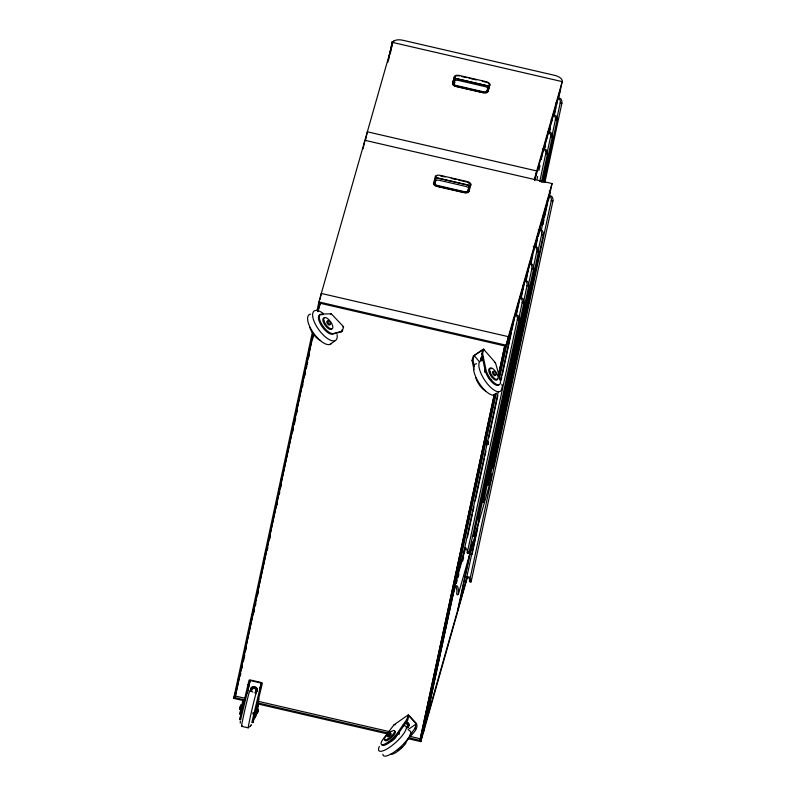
<?xml version="1.0" encoding="UTF-8"?>
<svg xmlns="http://www.w3.org/2000/svg" width="796" height="796" viewBox="0 0 796 796"><rect width="100%" height="100%" fill="white"/><g stroke="black" fill="none" stroke-linecap="round" stroke-linejoin="round"><path stroke-width="1.19" d="M487.789 443.561L487.659 444.606L488.117 442.815M487.65 443.909L487.669 444.447L487.928 443.591M488.177 441.69L488.157 442.297M488.326 441.73L488.077 442.059M317.067 310.43L318.888 301.943L392.796 42.467L391.692 42.208L392.796 42.467A9.094 4.418 12.1 0 1 402.866 40.258L554.553 75.322A9.094 4.418 12.1 0 1 562.195 81.62L558.553 98.595M517.42 319.375L467.242 552.902L467.958 553.489L468.904 553.29L519.002 320.091A20.218 9.821 12.1 0 0 517.977 315.674A1.562 0.756 12.1 0 0 516.803 315.047L514.843 314.599M551.349 200.274L469.441 581.488L470.157 582.075L471.103 581.876L552.931 200.99A20.218 9.821 12.1 0 0 551.907 196.562A1.562 0.756 12.1 0 0 550.732 195.945L548.772 195.488M243.904 701.445L243.337 703.087M240.76 719.395L240.77 719.922M258.392 709.226L258.004 711.166M240.352 721.285L240.273 723.126M434.715 183.11L434.686 183.339A3.413 1.652 12.1 0 0 437.153 185.369L464.585 191.717A3.413 1.652 12.1 0 0 467.839 191L469.461 185.408L436.248 177.727L434.576 183.826A3.413 1.652 12.1 0 0 437.044 185.856L437.511 185.985M468.804 188.811L468.834 188.582A3.413 1.652 12.1 0 0 466.366 186.543L438.934 180.204A3.413 1.652 12.1 0 0 435.681 180.921L434.686 184.304M487.789 444.098L487.968 442.457M240.85 718.778L250.153 680.51L261.227 683.067L259.486 691.157M255.168 712.947L255.536 711.166L255.287 712.689M256.322 712.908L256.521 711.982M256.979 705.734L257.207 704.341L254.153 717.514L254.849 715.087M487.789 443.939L487.928 443.302M488.296 441.959L488.426 441.282L487.898 443.093M242.481 702.938L242.8 700.938L239.725 714.231L240.024 713.375M240.959 713.554L242.193 707.763M323.096 314.599L320.728 314.689A11.651 4.696 53.6 0 0 321.017 325.017A11.651 4.696 53.6 0 0 332.43 334.181L341.524 331.763L342.36 331.146L343.583 326.768L331.206 313.743L330.818 314.301M488.376 441.621L488.097 442.845M488.018 442.556L488.147 442.009L487.968 442.815M491.401 427.124L491.57 426.308M240.909 708.908L241.636 705.803M243.377 700.609L233.726 698.371L312.38 332.25M236.402 688.659L236.929 686.232M237.447 683.804L238.492 678.958M249.944 625.616L250.471 623.188M250.989 620.761L252.81 612.283M253.337 609.855L254.372 605M264.272 558.931L264.789 556.513M265.317 554.086L266.352 549.24M278.859 491.042L279.903 486.197M281.197 480.137L282.242 475.282M293.187 424.368L294.221 419.522M297.087 406.179L298.132 401.333M306.729 361.324L307.763 356.479M309.067 350.419L310.112 345.564M320.012 299.495L321.305 293.435L508.425 336.688L499.44 378.468M244.7 699.893L235.039 697.654L313.266 333.514M317.962 311.664L319.783 303.167L504.684 345.912L498.425 375.045M235.039 697.654L313.196 334.35M318.151 311.286L319.982 302.788M240.322 675.834L240.84 673.416M241.885 668.57L242.402 666.153M243.447 661.307L244.74 655.257M245.785 650.412L246.302 647.994M253.844 612.88L254.362 610.462M255.407 605.617L255.924 603.199M257.745 594.721L258.262 592.304M267.366 549.927L267.894 547.509M276.948 505.361L277.476 502.903M279.287 494.465L279.814 491.988M280.849 487.202L281.376 484.724M292.809 431.502L293.356 428.974M294.371 424.228L295.694 418.059M296.739 413.214L297.256 410.786M302.44 386.697L302.958 384.269M304.778 375.792L305.336 373.225M306.341 368.528L306.858 366.11M307.156 364.737L307.674 362.309M308.719 357.464L309.236 355.046M312.619 339.285L313.146 336.857M319.863 305.565L320.39 303.137M363.105 148.792L364.936 140.305L552.046 183.558L548.543 199.816M365.533 140.285L367.354 131.798L536.753 170.951L534.663 180.652M247.427 693.216L250.153 680.51M387.891 62.118L392.169 42.606L388.528 59.581M390.259 53.76L392.348 44.059L391.791 43.929M257.506 708.768L258.312 704.599L256.411 711.873M455.153 78.336L488.376 86.008L455.153 78.336L453.591 83.948A3.413 1.652 12.1 0 0 456.058 85.978L483.5 92.316M436.248 177.727L469.461 185.408M537.111 178.981L537.628 176.553M538.932 170.503L539.977 165.658M541.27 159.608L543.091 151.131M543.35 149.917L543.559 148.951M544.205 149.598L546.544 138.703M545.081 147.439L545.598 145.011M546.902 138.962L547.937 134.116M548.205 132.902L548.414 131.937M549.051 132.584L551.399 121.688M549.409 132.842L550.444 127.997M551.747 121.947L553.26 114.922M539.748 181.578L545.748 153.638M553.897 115.569L556.245 104.674M409.054 737.882L419.93 740.399L494.246 394.468M419.93 740.399L494.445 394.08M498.614 374.657L504.873 345.534M554.712 113.689L556.016 107.619M556.533 105.191L558.105 97.908M547.131 152.742L550.603 136.623M407.552 738.559L420.835 741.623L495.58 393.692M499.221 376.717L505.997 345.195L552.046 183.558M541.33 182.284L547.33 154.354A20.218 9.821 12.1 0 0 546.305 149.937A1.562 0.756 12.1 0 0 545.131 149.31L543.18 148.862M423.253 733.116L496.316 393.045M425.074 724.818L452.854 595.498L455.561 586.015M552.056 135.4L555.449 119.609M542.524 182.274L552.175 137.34A20.218 9.821 12.1 0 0 551.16 132.922A1.562 0.756 12.1 0 0 549.976 132.295L548.026 131.847M463.69 552.713L498.286 391.682M500.624 380.786L513.37 321.455L506.545 345.434M556.822 118.713L560.294 102.594M467.421 537.22L472.366 514.216M472.884 511.798L473.928 506.952M475.232 500.903L484.336 458.526M484.854 456.098L485.888 451.262M488.754 437.939L497.858 395.562M501.241 379.821L501.759 377.404M502.276 374.986L511.38 332.609M511.898 330.181L515.231 314.689M543.718 182.264L557.031 120.325A20.218 9.821 12.1 0 0 556.006 115.908A1.562 0.756 12.1 0 0 554.832 115.281L552.872 114.833M515.878 315.335L518.216 304.44L515.022 315.654M516.485 314.38L520.077 297.674M544.912 182.254L561.877 103.311A20.218 9.821 12.1 0 0 560.852 98.883A1.562 0.756 12.1 0 0 559.678 98.266L557.717 97.818M520.723 298.321L523.062 287.426L519.868 298.639M521.34 297.366L524.922 280.66M525.569 281.306L527.907 270.411L524.713 281.625M526.186 280.351L527.221 275.506M527.748 273.088L529.778 263.635M530.415 264.292L532.763 253.397L529.569 264.61M518.793 318.48L522.266 302.361M531.032 263.337L532.852 254.859M533.37 252.441L534.623 246.621M523.649 301.465L527.111 285.346M535.26 247.277L537.608 236.382L534.414 247.596M457.491 611.029L471.769 544.554M535.817 246.611L537.638 238.113M538.166 235.686L539.469 229.606M472.147 536.116L473.749 536.275L523.848 303.077A20.218 9.821 12.1 0 0 522.823 298.649A1.562 0.756 12.1 0 0 521.649 298.032L519.698 297.585M458.854 606.244L472.665 541.957M538.335 236.273L540.683 225.358M528.494 284.451L531.967 268.332M477.252 519.31L478.595 519.261L528.693 286.062A20.218 9.821 12.1 0 0 527.668 281.635A1.562 0.756 12.1 0 0 526.494 281.018L524.544 280.57M465.889 581.299L479.202 519.35M533.34 267.436L536.812 251.317M541.3 230.283L547.3 202.353L540.474 226.333M472.028 554.633L477.759 527.947M542.902 224.691L543.947 219.845M544.474 217.417L549.16 195.577M481.948 502.196L483.451 502.236L533.539 269.048A20.218 9.821 12.1 0 0 532.514 264.62A1.562 0.756 12.1 0 0 531.34 264.003L529.39 263.556M467.59 576.652L420.835 741.623M537.927 251.636L541.658 234.303M486.794 485.182L488.296 485.222L538.394 252.034A20.218 9.821 12.1 0 0 537.37 247.606A1.562 0.756 12.1 0 0 536.196 246.989L533.26 246.312M491.53 468.048L493.142 468.207L543.24 235.019A20.218 9.821 12.1 0 0 542.215 230.591A1.562 0.756 12.1 0 0 541.041 229.974L539.081 229.517M241.835 705.943L242.193 704.331M256.64 711.425L255.257 717.773L256.322 713.853M257.745 711.684L257.357 713.614L258.372 709.226M487.839 443.372L487.749 444.307M256.78 710.848L257.267 708.967M242.601 706.042L242.989 704.45M253.138 712.41L252.73 714.042M255.466 713.256L258.859 699.495A1.572 1.383 10 0 0 258.889 699.037L258.312 698.192M254.611 716.698L252.889 722.788L262.332 683.326A1.134 0.547 12.1 0 0 261.377 682.54L250.312 679.983A1.134 0.547 12.1 0 0 249.049 680.252L239.606 719.723L239.934 718.907M261.227 683.067L251.844 722.489M240.302 712.34L240.651 710.977M240.382 717.305L240.671 716.221M269.715 539.031L270.381 536.663M233.726 698.371L236.143 689.863M341.524 331.763L342.131 329.634M454.884 77.232L453.073 83.59A4 1.94 12.1 0 0 456.426 86.356L482.963 92.495A4 1.94 12.1 0 0 483.48 92.595M455.262 77.849L453.7 83.461A3.413 1.652 12.1 0 0 456.168 85.49L483.6 91.829A3.413 1.652 12.1 0 0 486.853 91.122L486.943 90.903M453.69 84.426L454.695 81.033A3.413 1.652 12.1 0 1 457.939 80.316L485.381 86.664A3.413 1.652 12.1 0 1 487.849 88.694L486.913 92.107M435.87 177.11L434.059 183.478A4 1.94 12.1 0 0 437.422 186.244L463.959 192.373A4 1.94 12.1 0 0 468.376 191.408L470.197 185.04A4 1.94 12.1 0 0 470.098 184.264M488.475 85.53L486.744 91.61A3.413 1.652 12.1 0 1 485.868 92.217M488.605 87.281L487.391 91.53A4 1.94 12.1 0 1 485.878 92.585M469.361 185.896L467.73 191.488A3.413 1.652 12.1 0 1 464.486 192.204L437.432 186.015A4.547 2.209 12.1 0 1 433.611 182.871M474.008 369.682L472.048 360.379L473.282 356.051L483.48 349.076L495.361 362.628A1.572 1.124 -58.9 0 1 495.54 362.986L500.027 378.796A11.651 4.507 56.9 0 1 495.5 383.791A11.651 4.507 56.9 0 1 486.008 369.802L482.575 353.504L483.799 349.136M474.396 366.787L472.923 359.802L474.137 355.553L482.913 349.822L481.699 354.081L485.132 370.369A11.651 4.507 56.9 0 0 492.047 382.249A11.651 4.507 56.9 0 0 499.271 384.408M534.325 179.458L562.195 81.62L392.796 42.467M534.872 179.697L560.523 89.401M506.754 344.459L550.374 191.329L549.26 191.07M395.254 724.738L394.249 724.649A1.572 1.264 71.3 0 0 393.92 724.937L383.493 738.569A11.651 3.293 -42.2 0 0 384.12 744.31A11.651 3.293 -42.2 0 0 396.995 733.594L406.965 719.266L408.288 714.868L416.378 723.365C419.771 730.499 407.035 737.176 405.781 743.295A11.651 3.293 -42.2 0 1 397.433 751.464A11.651 3.293 -42.2 0 1 390.388 754.26M381.772 744.628A11.651 3.293 -42.2 0 0 388.15 743.404A11.651 3.293 -42.2 0 0 397.721 734.4L407.691 720.072L408.905 715.813L416.228 723.902L415.014 728.151L409.701 735.803M456.655 577.657L465.083 548.056M454.984 585.428L465.779 547.539M456.237 583.647L457.242 580.085M457.919 577.717L458.934 574.165M462.645 561.12L463.66 557.568M455.212 586.493A1.413 1.234 15.9 0 1 456.237 587.279A15.761 13.771 15.9 0 1 456.635 593.965L457.312 594.891L458.297 594.353L491.013 479.5A20.218 17.661 15.9 0 0 490.794 473.222M424.925 725.345L467.332 576.463M392.358 42.079L393.94 40.994M249.705 726.917L251.317 724.619M561.877 103.311L560.215 103.032A15.761 7.652 12.1 0 0 559.439 99.082A1.413 0.687 12.1 0 0 558.394 98.535M557.031 120.325L555.369 119.937A15.761 7.652 12.1 0 0 554.593 116.097A1.413 0.687 12.1 0 0 553.548 115.549M552.175 137.34L550.524 136.952A15.761 7.652 12.1 0 0 549.747 133.111A1.413 0.687 12.1 0 0 548.703 132.564M547.33 154.354L545.668 153.966A15.761 7.652 12.1 0 0 544.902 150.126A1.413 0.687 12.1 0 0 543.847 149.578L542.345 149.23M552.931 200.99L551.27 200.602A15.761 7.652 12.1 0 0 550.504 196.751A1.413 0.687 12.1 0 0 549.449 196.214M543.24 235.019L541.578 234.631A15.761 7.652 12.1 0 0 540.802 230.79A1.413 0.687 12.1 0 0 539.758 230.243L538.245 229.895M538.394 252.034L536.733 251.645A15.761 7.652 12.1 0 0 535.957 247.805A1.413 0.687 12.1 0 0 534.912 247.257L533.4 246.909M533.539 269.048L531.887 268.66A15.761 7.652 12.1 0 0 531.111 264.819A1.413 0.687 12.1 0 0 530.066 264.272M528.693 286.062L527.032 285.674A15.761 7.652 12.1 0 0 526.265 281.834A1.413 0.687 12.1 0 0 525.211 281.286M523.848 303.077L522.186 302.689A15.761 7.652 12.1 0 0 521.42 298.848A1.413 0.687 12.1 0 0 520.365 298.301M519.002 320.091L517.34 319.813A15.761 7.652 12.1 0 0 516.574 315.863A1.413 0.687 12.1 0 0 515.519 315.315M250.312 726.28L250.939 725.395M330.4 344.2L335.415 340.489M342.887 326.977L343.564 326.728M394.129 724.728L408.239 714.898M408.079 729.574L416.228 723.902M472.048 360.379L472.923 359.802M481.699 354.081L482.575 353.504M494.366 362.498L495.361 362.628M342.36 331.146L333.265 333.564A11.651 4.696 53.6 0 1 321.853 324.4A11.651 4.696 53.6 0 1 321.564 314.072L331.236 313.813M461.78 76.545L466.615 77.66M469.033 78.227L476.277 79.898M482.316 81.291L485.938 82.127A4.547 2.209 12.1 0 1 487.062 82.466M440.357 175.876L445.183 176.991M451.223 178.384L456.058 179.498M458.466 180.055L466.924 182.015M318.888 301.943L505.997 345.195M466.118 576.752L467.62 577.1A1.413 0.687 12.1 0 1 468.675 577.637A15.761 7.652 12.1 0 1 469.441 581.488M454.596 585.339L456.556 585.796A1.562 1.363 15.9 0 1 457.69 586.682A20.218 17.661 15.9 0 1 458.297 594.353M247.835 684.51L248.949 684.769M260.013 687.326L261.128 687.585M256.083 690.63L257.198 690.888M235.487 696.062L245.158 698.301M258.451 701.375L390.179 731.822M410.716 736.569L420.387 738.807M257.994 702.967L388.518 733.136M257.864 703.953L388.239 734.091M241.596 726.32L248.233 727.862M406.965 719.266L407.691 720.072M415.014 728.151L415.751 728.967M407.015 726.788L407.751 727.604M474.137 355.553L479.62 361.961M501.987 384.249L502.077 386.14M467.819 182.573A4 1.94 12.1 0 1 468.277 182.762M469.093 183.209A4 1.94 12.1 0 1 469.431 183.458M408.885 730.569A18.189 5.134 -42.2 0 1 400.428 747.026A18.189 5.134 -42.2 0 1 382.916 754.24M403.104 725.852A18.189 5.134 -42.2 0 1 394.846 743.235A18.189 5.134 -42.2 0 1 379.364 746.429M396.776 735.116A5.671 1.602 -42.2 0 1 390.955 741.633M389.652 742.29A5.671 1.602 -42.2 0 1 388.169 742.21M398.468 732.111A9.094 2.567 -42.2 0 1 398.975 734.539M395.463 735.803A5.671 1.602 -42.2 0 1 394.498 737.116M392.458 739.166A5.671 1.602 -42.2 0 1 390.955 740.35M404.497 723.574A2.279 1.99 15.9 0 1 407.502 724.708A2.279 1.99 15.9 0 1 406.448 727.315M403.443 726.181A2.279 1.99 15.9 0 1 403.343 724.639M405.811 722.191A3.423 2.985 15.9 0 1 407.005 727.992M406.298 723.335A2.279 1.99 15.9 0 1 406.826 723.604M407.263 723.982A2.279 1.99 15.9 0 1 407.582 724.44M407.791 725.474A2.279 1.99 15.9 0 1 407.671 725.982M408.497 726.529A3.423 2.985 15.9 0 1 407.164 727.454M405.96 721.654A3.423 2.985 15.9 0 1 408.895 725.852M390.458 733.822A2.279 0.647 -42.2 0 1 390.965 734.589A2.279 0.647 -42.2 0 1 388.557 736.718A2.279 0.647 -42.2 0 1 388.05 735.952M394.547 731.285A6.826 1.93 -42.2 0 1 391.314 737.703A6.826 1.93 -42.2 0 1 385.115 739.623M404.736 743.444A6.826 1.93 -42.2 0 1 404.159 744.499M402.169 746.937A6.826 1.93 -42.2 0 1 400.895 748.16M399.532 749.275A6.826 1.93 -42.2 0 1 398.189 750.21M398.587 749.215A11.651 3.293 -42.2 0 1 397.323 750.2M248.631 726.927A18.189 0.507 -77 0 1 251.556 711.286A18.189 0.507 -77 0 1 256.451 692.769M241.984 725.395A18.189 0.507 -77 0 1 244.909 709.743A18.189 0.507 -77 0 1 249.815 691.226M252.82 692.122A2.279 1.99 15.9 0 1 251.964 689.097A2.279 1.99 15.9 0 1 255.407 689.077A2.279 1.99 15.9 0 1 255.058 692.112M251.068 691.634A3.423 2.985 15.9 0 1 252.203 687.376A3.423 2.985 15.9 0 1 256.959 689.067A3.423 2.985 15.9 0 1 254.989 693.027M251.616 690.122A2.279 1.99 15.9 0 1 251.834 689.117M252.163 688.699A2.279 1.99 15.9 0 1 252.601 688.381M253.118 688.172A2.279 1.99 15.9 0 1 253.695 688.102M255.994 689.585A2.279 1.99 15.9 0 1 256.113 690.102M251.218 691.107A3.423 2.985 15.9 0 1 252.103 686.968A3.423 2.985 15.9 0 1 256.819 688.062A3.423 2.985 15.9 0 1 255.934 692.192M331.345 343.335A18.189 7.333 53.6 0 1 313.485 333.036A18.189 7.333 53.6 0 1 310.649 314.141M337.076 334.668A18.189 7.333 53.6 0 1 326.758 338.001A18.189 7.333 53.6 0 1 312.738 316.669A18.189 7.333 53.6 0 1 323.057 313.335M329.763 324.27A2.279 0.915 53.6 0 1 328.668 324.868A2.279 0.915 53.6 0 1 326.818 322.42A2.279 0.915 53.6 0 1 327.594 321.395M331.932 328.609A6.826 2.746 53.6 0 1 325.325 325.604A6.826 2.746 53.6 0 1 323.982 318.101M320.649 340.569A11.651 4.696 53.6 0 1 309.664 327.116M501.938 387.543A18.189 7.045 56.9 0 1 485.122 380.816A18.189 7.045 56.9 0 1 483.281 360.429M499.5 377.991A18.189 7.045 56.9 0 1 500.594 380.667M495.828 393.94A18.189 7.045 56.9 0 1 478.973 382.926A18.189 7.045 56.9 0 1 476.545 363.752M484.883 372.419A9.094 3.522 56.9 0 1 484.734 369.404M491.49 380.369A5.671 2.199 56.9 0 1 490.883 379.911M489.023 377.911A5.671 2.199 56.9 0 1 488.465 377.095M481.898 360.777A2.279 1.99 15.9 0 1 482.545 358.449M481.809 360.001A2.279 1.99 15.9 0 1 481.789 359.484M480.933 360.857A3.423 2.985 15.9 0 1 482.665 356.996M481.082 360.329A3.423 2.985 15.9 0 1 482.814 356.459M495.331 375.205A2.279 0.886 56.9 0 1 493.918 375.135A2.279 0.886 56.9 0 1 492.455 372.478A2.279 0.886 56.9 0 1 493.62 372.1M497.341 378.796A6.826 2.647 56.9 0 1 490.555 375.344A6.826 2.647 56.9 0 1 491.162 368.747M485.451 390.955A11.651 4.507 56.9 0 1 475.819 377.951M467.501 182.165A4.547 2.209 12.1 0 1 468.575 182.563M469.063 182.811A4.547 2.209 12.1 0 1 470.744 185.16M435.322 176.971A4.547 2.209 12.1 0 1 436.606 175.896M469.033 191.06A4.547 2.209 12.1 0 1 463.998 192.164M452.496 594.313A3.333 2.915 15.9 0 1 452.705 596.025M518.395 302.928A3.333 1.622 12.1 0 1 518.425 303.475M473.809 534.713A20.218 9.821 12.1 0 1 473.749 536.275M465.421 548.514A1.413 0.687 12.1 0 1 466.476 549.051A15.761 7.652 12.1 0 1 467.242 552.902M462.844 552.354A3.333 1.622 12.1 0 1 463.481 553.678M513.36 319.604A3.333 1.622 12.1 0 1 513.579 320.49M468.894 551.32A20.218 9.821 12.1 0 1 468.904 553.29M522.872 285.346A3.333 1.622 12.1 0 1 523.27 286.451M478.655 517.698A20.218 9.821 12.1 0 1 478.595 519.261M527.977 268.67A3.333 1.622 12.1 0 1 528.116 269.436M483.53 501.082A20.218 9.821 12.1 0 1 483.451 502.236M532.942 251.884A3.333 1.622 12.1 0 1 532.972 252.422M488.346 483.67A20.218 9.821 12.1 0 1 488.296 485.222M537.678 234.641A3.333 1.622 12.1 0 1 537.817 235.407M493.132 466.247A20.218 9.821 12.1 0 1 493.142 468.207M465.282 581.16A3.333 1.622 12.1 0 1 465.541 581.498M465.65 581.727A3.333 1.622 12.1 0 1 465.68 582.264M468.904 576.831A1.562 0.756 12.1 0 1 469.272 576.941M547.29 200.493A3.333 1.622 12.1 0 1 547.509 201.378M470.874 579.1A20.218 9.821 12.1 0 1 471.103 581.876M487.59 82.684A4.547 2.209 12.1 0 1 488.505 83.192M489.212 83.779A4.547 2.209 12.1 0 1 489.759 85.281L487.938 91.659A4.547 2.209 12.1 0 1 482.913 92.764L456.337 86.625A4.547 2.209 12.1 0 1 452.516 83.471L454.327 77.093A4.547 2.209 12.1 0 1 454.904 76.356M455.611 76.008A4.547 2.209 12.1 0 1 459.362 75.988M489.112 84.376A3.98 1.93 12.1 0 1 489.202 85.162M454.028 82.893A4 1.94 12.1 0 1 455.043 82.486M541.698 153.867A3.333 1.622 12.1 0 1 541.907 154.752M546.454 136.733A3.333 1.622 12.1 0 1 546.752 137.738M551.2 119.609A3.333 1.622 12.1 0 1 551.608 120.723M556.046 102.594A3.333 1.622 12.1 0 1 556.454 103.709M486.426 444.845L487.45 440.477L486.426 444.845M239.666 709.365L240.671 705.137L239.666 709.365M256.173 708.719L256.014 709.584L256.163 708.709M454.436 76.605L452.616 82.983A4.547 2.209 12.1 0 0 456.436 86.137L483.013 92.276A4.547 2.209 12.1 0 0 488.048 91.172L489.868 84.794A4.547 2.209 12.1 0 0 486.038 81.65L459.471 75.501A4.547 2.209 12.1 0 0 454.436 76.605M435.422 176.493L433.502 183.359A4.547 2.209 12.1 0 0 437.322 186.503L463.899 192.652A4.547 2.209 12.1 0 0 468.934 191.547L470.854 184.682A4.547 2.209 12.1 0 0 467.033 181.528L440.457 175.389A4.547 2.209 12.1 0 0 435.422 176.493M388.239 735.683A2.279 0.647 -42.2 0 0 390.478 732.957A2.279 0.647 -42.2 0 0 387.612 734.748A2.279 0.647 -42.2 0 0 388.239 735.683M387.254 739.305A6.826 1.93 -42.2 0 0 394.716 731.007A6.826 1.93 -42.2 0 0 386.567 735.494A6.826 1.93 -42.2 0 0 387.254 739.305M327.703 321.952A2.279 0.915 53.6 0 0 330.36 324.46A2.279 0.915 53.6 0 0 329.206 321.335A2.279 0.915 53.6 0 0 327.703 321.952M323.863 320.619A6.826 2.746 53.6 0 0 331.683 328.917A6.826 2.746 53.6 0 0 329.216 320.062A6.826 2.746 53.6 0 0 323.863 320.619M493.47 372.508A2.279 0.886 56.9 0 0 495.968 375.075A2.279 0.886 56.9 0 0 494.873 371.871A2.279 0.886 56.9 0 0 493.47 372.508M489.978 371.732A6.826 2.647 56.9 0 0 497.46 379.523A6.826 2.647 56.9 0 0 494.246 369.921A6.826 2.647 56.9 0 0 489.978 371.732"/></g></svg>
